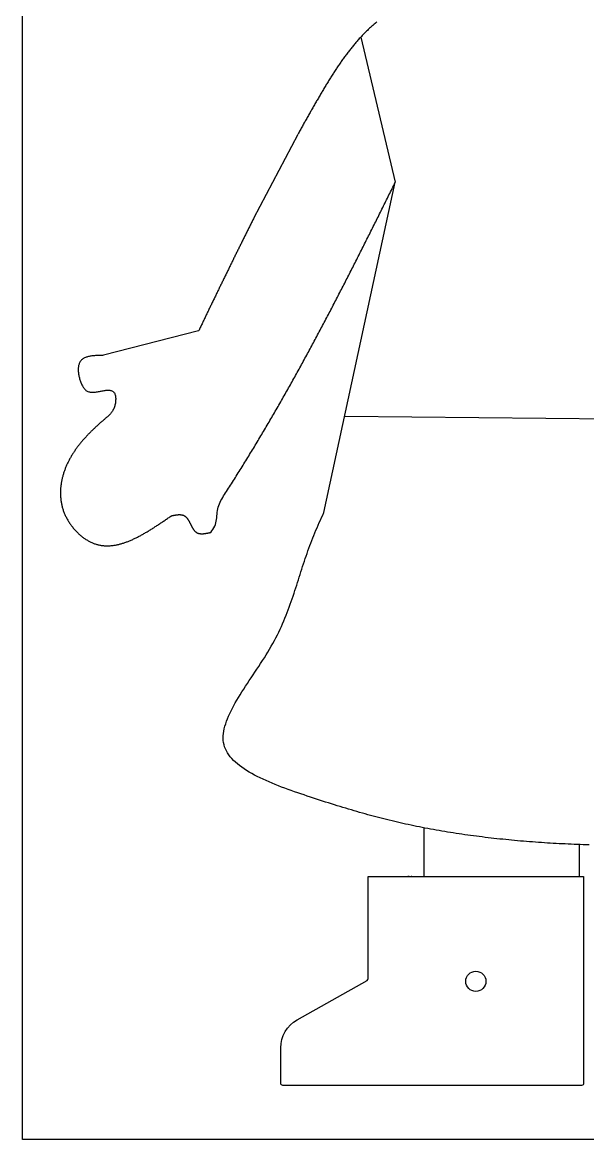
# Model space of a CAD drawing. Header units: millimetres. Extents: x 289 to 9778, y -894 to 6380.
# Drawn here: x 8711 to 8991, y 5480 to 6033 of the extents above; entities that cross this region are included whole.
import ezdxf

# ---------------------------------------------------------------- set-up
doc = ezdxf.new("R2010")
doc.units = ezdxf.units.MM
doc.layers.add('RANGO', color=6, linetype='Continuous')

msp = doc.modelspace()

# ---------------------------------------------------------------- linework, layer by layer
for p, q in [((8878.41, 6026.04), (8895.47, 5954.12)), ((8825.43, 5936.45), (8847.32, 5978.04)), ((8860.16, 5790.59), (8895.47, 5954.12)), ((8798.04, 5880.55), (8750.94, 5868.48)), ((8870.48, 5838.39), (9130.43, 5835.78)), ((8909.67, 5634.53), (8909.67, 5610.4)), ((8986.68, 5610.4), (8986.68, 5626.24)), ((8881.99, 5610.4), (8988.8, 5610.4))]:
    msp.add_line(p, q)
at = {"color": 0}
msp.add_lwpolyline([(8710.73, 6380.16), (9280.73, 6380.16), (9280.73, 5480.16), (8710.73, 5480.16)], close=True, dxfattribs=at)
msp.add_lwpolyline([(8988.8, 5610.4), (8988.8, 5508, -0.414214), (8987.8, 5507), (8839.76, 5507, -0.414214), (8838.76, 5508), (8838.76, 5525.56, -0.270499), (8846.89, 5539.49), (8881.48, 5559.03, 0.270499), (8881.99, 5559.9), (8881.99, 5610.4)], format="xyb")
for points in [[(8886.29, 6033.48, 0), (8885.89, 6033.15, 0), (8885.49, 6032.82, 0), (8885.1, 6032.48, 0), (8884.71, 6032.15, 0), (8884.32, 6031.8, 0), (8883.94, 6031.46, 0), (8883.55, 6031.11, 0), (8883.17, 6030.76, 0), (8882.79, 6030.41, 0), (8882.41, 6030.06, 0), (8882.03, 6029.7, 0), (8881.66, 6029.34, 0), (8881.29, 6028.98, 0), (8880.92, 6028.62, 0), (8880.55, 6028.25, 0), (8880.18, 6027.88, 0), (8879.82, 6027.51, 0), (8879.45, 6027.14, 0), (8879.09, 6026.76, 0), (8878.73, 6026.38, 0), (8878.38, 6026, 0), (8878.02, 6025.62, 0), (8877.67, 6025.24, 0), (8877.31, 6024.85, 0), (8876.96, 6024.46, 0), (8876.62, 6024.06, 0), (8876.27, 6023.67, 0), (8875.92, 6023.27, 0), (8875.58, 6022.87, 0), (8875.24, 6022.47, 0), (8874.9, 6022.07, 0), (8874.56, 6021.66, 0), (8874.23, 6021.25, 0), (8873.89, 6020.84, 0), (8873.56, 6020.43, 0), (8873.23, 6020.01, 0), (8872.9, 6019.6, 0), (8872.57, 6019.18, 0), (8872.24, 6018.75, 0), (8871.91, 6018.33, 0), (8871.59, 6017.9, 0), (8871.27, 6017.48, 0), (8870.95, 6017.05, 0), (8870.63, 6016.62, 0), (8870.31, 6016.18, 0), (8869.99, 6015.75, 0), (8869.68, 6015.31, 0), (8869.36, 6014.87, 0), (8869.05, 6014.43, 0), (8868.74, 6013.99, 0), (8868.43, 6013.54, 0), (8868.12, 6013.1, 0), (8867.81, 6012.65, 0), (8867.51, 6012.2, 0), (8867.2, 6011.75, 0), (8866.9, 6011.3, 0), (8866.59, 6010.85, 0), (8866.29, 6010.39, 0), (8865.99, 6009.94, 0), (8865.69, 6009.48, 0), (8865.39, 6009.02, 0), (8865.09, 6008.56, 0), (8864.8, 6008.1, 0), (8864.5, 6007.64, 0), (8864.21, 6007.17, 0), (8863.91, 6006.71, 0), (8863.62, 6006.24, 0), (8863.33, 6005.78, 0), (8863.04, 6005.31, 0), (8862.75, 6004.84, 0), (8862.46, 6004.37, 0), (8862.17, 6003.9, 0), (8861.88, 6003.43, 0), (8861.6, 6002.96, 0), (8861.31, 6002.49, 0), (8861.02, 6002.01, 0), (8860.74, 6001.54, 0), (8860.45, 6001.07, 0), (8860.17, 6000.59, 0), (8859.89, 6000.12, 0), (8859.61, 5999.64, 0), (8859.32, 5999.16, 0), (8859.04, 5998.69, 0), (8858.76, 5998.21, 0), (8858.48, 5997.73, 0), (8858.2, 5997.25, 0), (8857.92, 5996.78, 0), (8857.64, 5996.3, 0), (8857.37, 5995.82, 0), (8857.09, 5995.34, 0), (8856.81, 5994.86, 0), (8856.53, 5994.38, 0), (8856.26, 5993.9, 0), (8855.98, 5993.42, 0), (8855.7, 5992.94, 0), (8855.43, 5992.46, 0), (8855.15, 5991.98, 0), (8854.88, 5991.5, 0), (8854.6, 5991.02, 0), (8854.33, 5990.54, 0), (8854.06, 5990.06, 0), (8853.78, 5989.58, 0), (8853.51, 5989.1, 0), (8853.24, 5988.62, 0), (8852.96, 5988.14, 0), (8852.69, 5987.66, 0), (8852.42, 5987.18, 0), (8852.15, 5986.7, 0), (8851.88, 5986.22, 0), (8851.6, 5985.74, 0), (8851.33, 5985.26, 0), (8851.06, 5984.78, 0), (8850.79, 5984.3, 0), (8850.52, 5983.82, 0), (8850.25, 5983.34, 0), (8849.99, 5982.86, 0), (8849.72, 5982.38, 0), (8849.45, 5981.89, 0), (8849.18, 5981.41, 0), (8848.91, 5980.93, 0), (8848.64, 5980.45, 0), (8848.38, 5979.97, 0), (8848.11, 5979.49, 0), (8847.84, 5979.01, 0), (8847.58, 5978.52, 0), (8847.31, 5978.04, 0)], [(8804.17, 5780.81, 0), (8804.67, 5781.55, 0), (8805.16, 5782.3, 0), (8805.61, 5783.06, 0), (8806.01, 5783.83, 0), (8806.35, 5784.63, 0), (8806.61, 5785.46, 0), (8806.79, 5786.31, 0), (8806.93, 5787.18, 0), (8807.03, 5788.06, 0), (8807.11, 5788.94, 0), (8807.19, 5789.83, 0), (8807.28, 5790.72, 0), (8807.4, 5791.6, 0), (8807.56, 5792.46, 0), (8807.78, 5793.3, 0), (8808.05, 5794.13, 0), (8808.36, 5794.94, 0), (8808.72, 5795.74, 0), (8809.11, 5796.53, 0), (8809.54, 5797.31, 0), (8809.98, 5798.08, 0), (8810.45, 5798.85, 0), (8810.93, 5799.61, 0), (8811.41, 5800.37, 0), (8811.9, 5801.12, 0), (8812.39, 5801.88, 0), (8812.87, 5802.64, 0), (8813.36, 5803.4, 0), (8813.84, 5804.15, 0), (8814.33, 5804.91, 0), (8814.81, 5805.67, 0), (8815.29, 5806.43, 0), (8815.77, 5807.19, 0), (8816.25, 5807.95, 0), (8816.73, 5808.71, 0), (8817.21, 5809.47, 0), (8817.68, 5810.23, 0), (8818.16, 5810.99, 0), (8818.64, 5811.75, 0), (8819.11, 5812.51, 0), (8819.58, 5813.27, 0), (8820.06, 5814.03, 0), (8820.53, 5814.79, 0), (8821, 5815.55, 0), (8821.47, 5816.31, 0), (8821.94, 5817.08, 0), (8822.4, 5817.84, 0), (8822.87, 5818.6, 0), (8823.34, 5819.36, 0), (8823.8, 5820.12, 0), (8824.27, 5820.89, 0), (8824.73, 5821.65, 0), (8825.19, 5822.41, 0), (8825.66, 5823.18, 0), (8826.12, 5823.94, 0), (8826.58, 5824.7, 0), (8827.04, 5825.47, 0), (8827.49, 5826.23, 0), (8827.95, 5827, 0), (8828.41, 5827.76, 0), (8828.87, 5828.53, 0), (8829.32, 5829.29, 0), (8829.78, 5830.06, 0), (8830.23, 5830.82, 0), (8830.68, 5831.59, 0), (8831.14, 5832.35, 0), (8831.59, 5833.12, 0), (8832.04, 5833.88, 0), (8832.49, 5834.65, 0), (8832.94, 5835.42, 0), (8833.38, 5836.18, 0), (8833.83, 5836.95, 0), (8834.28, 5837.72, 0), (8834.73, 5838.48, 0), (8835.17, 5839.25, 0), (8835.62, 5840.02, 0), (8836.06, 5840.79, 0), (8836.5, 5841.55, 0), (8836.95, 5842.32, 0), (8837.39, 5843.09, 0), (8837.83, 5843.86, 0), (8838.27, 5844.63, 0), (8838.71, 5845.4, 0), (8839.15, 5846.16, 0), (8839.59, 5846.93, 0), (8840.02, 5847.7, 0), (8840.46, 5848.47, 0), (8840.9, 5849.24, 0), (8841.33, 5850.01, 0), (8841.77, 5850.78, 0), (8842.2, 5851.55, 0), (8842.63, 5852.32, 0), (8843.07, 5853.09, 0), (8843.5, 5853.86, 0), (8843.93, 5854.63, 0), (8844.36, 5855.4, 0), (8844.79, 5856.17, 0), (8845.22, 5856.94, 0), (8845.65, 5857.71, 0), (8846.08, 5858.48, 0), (8846.51, 5859.26, 0), (8846.93, 5860.03, 0), (8847.36, 5860.8, 0), (8847.79, 5861.57, 0), (8848.21, 5862.34, 0), (8848.64, 5863.12, 0), (8849.06, 5863.89, 0), (8849.48, 5864.66, 0), (8849.91, 5865.43, 0), (8850.33, 5866.2, 0), (8850.75, 5866.98, 0), (8851.17, 5867.75, 0), (8851.59, 5868.52, 0), (8852.01, 5869.3, 0), (8852.43, 5870.07, 0), (8852.85, 5870.84, 0), (8853.27, 5871.62, 0), (8853.69, 5872.39, 0), (8854.1, 5873.16, 0), (8854.52, 5873.94, 0), (8854.94, 5874.71, 0), (8855.35, 5875.49, 0), (8855.77, 5876.26, 0), (8856.18, 5877.04, 0), (8856.6, 5877.81, 0), (8857.01, 5878.58, 0), (8857.42, 5879.36, 0), (8857.84, 5880.13, 0), (8858.25, 5880.91, 0), (8858.66, 5881.68, 0), (8859.07, 5882.46, 0), (8859.48, 5883.23, 0), (8859.89, 5884.01, 0), (8860.3, 5884.79, 0), (8860.71, 5885.56, 0), (8861.12, 5886.34, 0), (8861.53, 5887.11, 0), (8861.94, 5887.89, 0), (8862.35, 5888.66, 0), (8862.75, 5889.44, 0), (8863.16, 5890.22, 0), (8863.57, 5890.99, 0), (8863.97, 5891.77, 0), (8864.38, 5892.55, 0), (8864.78, 5893.32, 0), (8865.19, 5894.1, 0), (8865.59, 5894.88, 0), (8865.99, 5895.65, 0), (8866.4, 5896.43, 0), (8866.8, 5897.21, 0), (8867.2, 5897.99, 0), (8867.6, 5898.76, 0), (8868.01, 5899.54, 0), (8868.41, 5900.32, 0), (8868.81, 5901.1, 0), (8869.21, 5901.87, 0), (8869.61, 5902.65, 0), (8870.01, 5903.43, 0), (8870.41, 5904.21, 0), (8870.81, 5904.98, 0), (8871.21, 5905.76, 0), (8871.61, 5906.54, 0), (8872, 5907.32, 0), (8872.4, 5908.1, 0), (8872.8, 5908.88, 0), (8873.2, 5909.65, 0), (8873.59, 5910.43, 0), (8873.99, 5911.21, 0), (8874.39, 5911.99, 0), (8874.78, 5912.77, 0), (8875.18, 5913.55, 0), (8875.57, 5914.33, 0), (8875.97, 5915.11, 0), (8876.36, 5915.88, 0), (8876.76, 5916.66, 0), (8877.15, 5917.44, 0), (8877.55, 5918.22, 0), (8877.94, 5919, 0), (8878.33, 5919.78, 0), (8878.73, 5920.56, 0), (8879.12, 5921.34, 0), (8879.51, 5922.12, 0), (8879.91, 5922.9, 0), (8880.3, 5923.68, 0), (8880.69, 5924.46, 0), (8881.08, 5925.24, 0), (8881.47, 5926.02, 0), (8881.87, 5926.8, 0), (8882.26, 5927.58, 0), (8882.65, 5928.36, 0), (8883.04, 5929.14, 0), (8883.43, 5929.92, 0), (8883.82, 5930.7, 0), (8884.21, 5931.48, 0), (8884.6, 5932.26, 0), (8884.99, 5933.04, 0), (8885.38, 5933.82, 0), (8885.77, 5934.6, 0), (8886.16, 5935.38, 0), (8886.55, 5936.16, 0), (8886.94, 5936.94, 0), (8887.32, 5937.72, 0), (8887.71, 5938.5, 0), (8888.1, 5939.28, 0), (8888.49, 5940.06, 0), (8888.88, 5940.84, 0), (8889.27, 5941.62, 0), (8889.65, 5942.4, 0), (8890.04, 5943.18, 0), (8890.43, 5943.96, 0), (8890.82, 5944.75, 0), (8891.21, 5945.53, 0), (8891.59, 5946.31, 0), (8891.98, 5947.09, 0), (8892.37, 5947.87, 0), (8892.75, 5948.65, 0), (8893.14, 5949.43, 0), (8893.53, 5950.21, 0), (8893.92, 5950.99, 0), (8894.3, 5951.77, 0), (8894.69, 5952.55, 0), (8895.08, 5953.34, 0), (8895.46, 5954.12, 0)], [(8825.43, 5936.45, 0), (8825.21, 5936.02, 0), (8824.99, 5935.58, 0), (8824.77, 5935.14, 0), (8824.55, 5934.7, 0), (8824.32, 5934.26, 0), (8824.1, 5933.82, 0), (8823.88, 5933.38, 0), (8823.66, 5932.94, 0), (8823.44, 5932.5, 0), (8823.22, 5932.06, 0), (8823, 5931.62, 0), (8822.78, 5931.19, 0), (8822.56, 5930.75, 0), (8822.34, 5930.31, 0), (8822.12, 5929.87, 0), (8821.9, 5929.43, 0), (8821.68, 5928.99, 0), (8821.46, 5928.55, 0), (8821.24, 5928.11, 0), (8821.02, 5927.67, 0), (8820.81, 5927.23, 0), (8820.59, 5926.79, 0), (8820.37, 5926.35, 0), (8820.15, 5925.91, 0), (8819.93, 5925.47, 0), (8819.71, 5925.03, 0), (8819.49, 5924.59, 0), (8819.28, 5924.16, 0), (8819.06, 5923.72, 0), (8818.84, 5923.28, 0), (8818.62, 5922.84, 0), (8818.4, 5922.4, 0), (8818.19, 5921.96, 0), (8817.97, 5921.52, 0), (8817.75, 5921.08, 0), (8817.53, 5920.64, 0), (8817.32, 5920.2, 0), (8817.1, 5919.76, 0), (8816.88, 5919.32, 0), (8816.67, 5918.88, 0), (8816.45, 5918.44, 0), (8816.23, 5918, 0), (8816.02, 5917.56, 0), (8815.8, 5917.12, 0), (8815.58, 5916.68, 0), (8815.37, 5916.24, 0), (8815.15, 5915.8, 0), (8814.93, 5915.36, 0), (8814.72, 5914.92, 0), (8814.5, 5914.48, 0), (8814.29, 5914.04, 0), (8814.07, 5913.6, 0), (8813.85, 5913.16, 0), (8813.64, 5912.72, 0), (8813.42, 5912.28, 0), (8813.21, 5911.84, 0), (8812.99, 5911.4, 0), (8812.78, 5910.96, 0), (8812.56, 5910.52, 0), (8812.35, 5910.08, 0), (8812.13, 5909.64, 0), (8811.92, 5909.2, 0), (8811.7, 5908.76, 0), (8811.49, 5908.31, 0), (8811.27, 5907.87, 0), (8811.06, 5907.43, 0), (8810.84, 5906.99, 0), (8810.63, 5906.55, 0), (8810.41, 5906.11, 0), (8810.2, 5905.67, 0), (8809.98, 5905.23, 0), (8809.77, 5904.79, 0), (8809.56, 5904.35, 0), (8809.34, 5903.91, 0), (8809.13, 5903.47, 0), (8808.91, 5903.03, 0), (8808.7, 5902.59, 0), (8808.48, 5902.15, 0), (8808.27, 5901.71, 0), (8808.06, 5901.27, 0), (8807.84, 5900.83, 0), (8807.63, 5900.39, 0), (8807.41, 5899.95, 0), (8807.2, 5899.51, 0), (8806.99, 5899.06, 0), (8806.77, 5898.62, 0), (8806.56, 5898.18, 0), (8806.35, 5897.74, 0), (8806.13, 5897.3, 0), (8805.92, 5896.86, 0), (8805.71, 5896.42, 0), (8805.49, 5895.98, 0), (8805.28, 5895.54, 0), (8805.07, 5895.1, 0), (8804.85, 5894.66, 0), (8804.64, 5894.22, 0), (8804.43, 5893.78, 0), (8804.21, 5893.34, 0), (8804, 5892.9, 0), (8803.79, 5892.45, 0), (8803.57, 5892.01, 0), (8803.36, 5891.57, 0), (8803.15, 5891.13, 0), (8802.93, 5890.69, 0), (8802.72, 5890.25, 0), (8802.51, 5889.81, 0), (8802.3, 5889.37, 0), (8802.08, 5888.93, 0), (8801.87, 5888.49, 0), (8801.66, 5888.05, 0), (8801.44, 5887.61, 0), (8801.23, 5887.17, 0), (8801.02, 5886.72, 0), (8800.81, 5886.28, 0), (8800.59, 5885.84, 0), (8800.38, 5885.4, 0), (8800.17, 5884.96, 0), (8799.95, 5884.52, 0), (8799.74, 5884.08, 0), (8799.53, 5883.64, 0), (8799.32, 5883.2, 0), (8799.1, 5882.76, 0), (8798.89, 5882.32, 0), (8798.68, 5881.88, 0), (8798.47, 5881.43, 0), (8798.25, 5880.99, 0), (8798.04, 5880.55, 0)], [(8750.93, 5868.48, 0), (8750.43, 5868.46, 0), (8749.94, 5868.45, 0), (8749.44, 5868.44, 0), (8748.95, 5868.42, 0), (8748.46, 5868.4, 0), (8747.97, 5868.38, 0), (8747.49, 5868.35, 0), (8747.01, 5868.32, 0), (8746.54, 5868.29, 0), (8746.08, 5868.24, 0), (8745.62, 5868.19, 0), (8745.17, 5868.14, 0), (8744.73, 5868.07, 0), (8744.3, 5868, 0), (8743.87, 5867.92, 0), (8743.46, 5867.83, 0), (8743.06, 5867.73, 0), (8742.68, 5867.61, 0), (8742.3, 5867.49, 0), (8741.94, 5867.35, 0), (8741.6, 5867.2, 0), (8741.27, 5867.03, 0), (8740.95, 5866.86, 0), (8740.65, 5866.66, 0), (8740.37, 5866.45, 0), (8740.11, 5866.22, 0), (8739.87, 5865.98, 0), (8739.64, 5865.72, 0), (8739.44, 5865.44, 0), (8739.25, 5865.14, 0), (8739.09, 5864.82, 0), (8738.94, 5864.49, 0), (8738.82, 5864.14, 0), (8738.71, 5863.78, 0), (8738.62, 5863.41, 0), (8738.55, 5863.02, 0), (8738.5, 5862.62, 0), (8738.46, 5862.21, 0), (8738.44, 5861.79, 0), (8738.43, 5861.36, 0), (8738.44, 5860.92, 0), (8738.47, 5860.48, 0), (8738.5, 5860.04, 0), (8738.56, 5859.58, 0), (8738.62, 5859.13, 0), (8738.7, 5858.67, 0), (8738.79, 5858.21, 0), (8738.89, 5857.76, 0), (8739, 5857.3, 0), (8739.12, 5856.84, 0), (8739.26, 5856.39, 0), (8739.4, 5855.94, 0), (8739.55, 5855.49, 0), (8739.71, 5855.05, 0), (8739.88, 5854.62, 0), (8740.06, 5854.2, 0), (8740.26, 5853.79, 0), (8740.46, 5853.39, 0), (8740.67, 5853.01, 0), (8740.9, 5852.64, 0), (8741.14, 5852.3, 0), (8741.4, 5851.97, 0), (8741.67, 5851.67, 0), (8741.95, 5851.39, 0), (8742.25, 5851.13, 0), (8742.57, 5850.91, 0), (8742.9, 5850.71, 0), (8743.25, 5850.54, 0), (8743.62, 5850.41, 0), (8744, 5850.31, 0), (8744.4, 5850.24, 0), (8744.81, 5850.19, 0), (8745.24, 5850.17, 0), (8745.68, 5850.17, 0), (8746.12, 5850.18, 0), (8746.58, 5850.22, 0), (8747.04, 5850.27, 0), (8747.5, 5850.34, 0), (8747.97, 5850.41, 0), (8748.45, 5850.49, 0), (8748.92, 5850.58, 0), (8749.39, 5850.67, 0), (8749.86, 5850.76, 0), (8750.33, 5850.85, 0), (8750.79, 5850.93, 0), (8751.24, 5851.01, 0), (8751.69, 5851.08, 0), (8752.13, 5851.14, 0), (8752.55, 5851.18, 0), (8752.97, 5851.21, 0), (8753.37, 5851.23, 0), (8753.76, 5851.22, 0), (8754.12, 5851.19, 0), (8754.47, 5851.13, 0), (8754.81, 5851.05, 0), (8755.12, 5850.93, 0), (8755.4, 5850.79, 0), (8755.67, 5850.61, 0), (8755.91, 5850.39, 0), (8756.12, 5850.14, 0), (8756.31, 5849.86, 0), (8756.47, 5849.54, 0), (8756.61, 5849.2, 0), (8756.73, 5848.83, 0), (8756.82, 5848.43, 0), (8756.89, 5848.02, 0), (8756.94, 5847.59, 0), (8756.97, 5847.15, 0), (8756.97, 5846.69, 0), (8756.96, 5846.22, 0), (8756.92, 5845.75, 0), (8756.87, 5845.27, 0), (8756.8, 5844.79, 0), (8756.7, 5844.32, 0), (8756.59, 5843.84, 0), (8756.47, 5843.38, 0), (8756.32, 5842.92, 0), (8756.16, 5842.47, 0), (8755.99, 5842.04, 0), (8755.79, 5841.62, 0), (8755.59, 5841.23, 0), (8755.37, 5840.85, 0), (8755.13, 5840.49, 0), (8754.89, 5840.15, 0), (8754.63, 5839.82, 0), (8754.36, 5839.5, 0), (8754.09, 5839.2, 0), (8753.8, 5838.91, 0), (8753.51, 5838.62, 0), (8753.21, 5838.34, 0), (8752.91, 5838.07, 0), (8752.6, 5837.81, 0), (8752.29, 5837.54, 0), (8751.98, 5837.28, 0), (8751.67, 5837.01, 0), (8751.36, 5836.75, 0), (8751.05, 5836.49, 0), (8750.73, 5836.22, 0), (8750.42, 5835.95, 0), (8750.11, 5835.68, 0), (8749.8, 5835.41, 0), (8749.49, 5835.14, 0), (8749.18, 5834.86, 0), (8748.87, 5834.59, 0), (8748.56, 5834.31, 0), (8748.25, 5834.03, 0), (8747.94, 5833.75, 0), (8747.63, 5833.47, 0), (8747.32, 5833.18, 0), (8747.02, 5832.9, 0), (8746.71, 5832.61, 0), (8746.41, 5832.32, 0), (8746.1, 5832.03, 0), (8745.8, 5831.74, 0), (8745.5, 5831.45, 0), (8745.2, 5831.16, 0), (8744.9, 5830.86, 0), (8744.6, 5830.56, 0), (8744.31, 5830.27, 0), (8744.01, 5829.96, 0), (8743.72, 5829.66, 0), (8743.42, 5829.36, 0), (8743.13, 5829.05, 0), (8742.84, 5828.75, 0), (8742.56, 5828.44, 0), (8742.27, 5828.13, 0), (8741.99, 5827.82, 0), (8741.7, 5827.51, 0), (8741.42, 5827.19, 0), (8741.14, 5826.88, 0), (8740.87, 5826.56, 0), (8740.59, 5826.24, 0), (8740.32, 5825.92, 0), (8740.05, 5825.6, 0), (8739.78, 5825.27, 0), (8739.51, 5824.95, 0), (8739.25, 5824.62, 0), (8738.99, 5824.29, 0), (8738.73, 5823.96, 0), (8738.47, 5823.63, 0), (8738.22, 5823.29, 0), (8737.97, 5822.96, 0), (8737.72, 5822.62, 0), (8737.47, 5822.28, 0), (8737.23, 5821.94, 0), (8736.98, 5821.6, 0), (8736.75, 5821.25, 0), (8736.51, 5820.91, 0), (8736.28, 5820.56, 0), (8736.05, 5820.21, 0), (8735.82, 5819.86, 0), (8735.6, 5819.51, 0), (8735.38, 5819.16, 0), (8735.16, 5818.8, 0), (8734.95, 5818.44, 0), (8734.74, 5818.08, 0), (8734.53, 5817.72, 0), (8734.33, 5817.36, 0), (8734.13, 5817, 0), (8733.93, 5816.63, 0), (8733.74, 5816.26, 0), (8733.55, 5815.89, 0), (8733.36, 5815.52, 0), (8733.18, 5815.15, 0), (8733, 5814.78, 0), (8732.83, 5814.4, 0), (8732.66, 5814.02, 0), (8732.49, 5813.64, 0), (8732.33, 5813.26, 0), (8732.17, 5812.88, 0), (8732.02, 5812.49, 0), (8731.87, 5812.11, 0), (8731.72, 5811.72, 0), (8731.58, 5811.33, 0), (8731.45, 5810.93, 0), (8731.31, 5810.54, 0), (8731.19, 5810.14, 0), (8731.06, 5809.75, 0), (8730.94, 5809.35, 0), (8730.83, 5808.95, 0), (8730.72, 5808.54, 0), (8730.61, 5808.14, 0), (8730.51, 5807.74, 0), (8730.42, 5807.33, 0), (8730.33, 5806.92, 0), (8730.24, 5806.51, 0), (8730.16, 5806.1, 0), (8730.09, 5805.69, 0), (8730.02, 5805.28, 0), (8729.96, 5804.86, 0), (8729.9, 5804.45, 0), (8729.84, 5804.04, 0), (8729.79, 5803.62, 0), (8729.75, 5803.2, 0), (8729.71, 5802.79, 0), (8729.68, 5802.37, 0), (8729.66, 5801.95, 0), (8729.64, 5801.53, 0), (8729.62, 5801.12, 0), (8729.61, 5800.7, 0), (8729.61, 5800.28, 0), (8729.61, 5799.86, 0), (8729.62, 5799.44, 0), (8729.64, 5799.02, 0), (8729.66, 5798.6, 0), (8729.69, 5798.19, 0), (8729.72, 5797.77, 0), (8729.76, 5797.35, 0), (8729.81, 5796.94, 0), (8729.86, 5796.52, 0), (8729.92, 5796.1, 0), (8729.99, 5795.69, 0), (8730.06, 5795.27, 0), (8730.14, 5794.86, 0), (8730.23, 5794.45, 0), (8730.32, 5794.04, 0), (8730.42, 5793.63, 0), (8730.53, 5793.22, 0), (8730.64, 5792.81, 0), (8730.77, 5792.4, 0), (8730.89, 5792, 0), (8731.03, 5791.6, 0), (8731.17, 5791.19, 0), (8731.32, 5790.79, 0), (8731.48, 5790.39, 0), (8731.64, 5790, 0), (8731.82, 5789.6, 0), (8731.99, 5789.21, 0), (8732.18, 5788.82, 0), (8732.37, 5788.43, 0), (8732.57, 5788.04, 0), (8732.77, 5787.66, 0), (8732.98, 5787.28, 0), (8733.2, 5786.9, 0), (8733.42, 5786.53, 0), (8733.65, 5786.16, 0), (8733.88, 5785.79, 0), (8734.12, 5785.42, 0), (8734.37, 5785.06, 0), (8734.62, 5784.7, 0), (8734.88, 5784.35, 0), (8735.14, 5784, 0), (8735.4, 5783.65, 0), (8735.67, 5783.31, 0), (8735.95, 5782.97, 0), (8736.23, 5782.64, 0), (8736.51, 5782.31, 0), (8736.8, 5781.99, 0), (8737.09, 5781.67, 0), (8737.39, 5781.36, 0), (8737.69, 5781.05, 0), (8738, 5780.74, 0), (8738.31, 5780.44, 0), (8738.62, 5780.15, 0), (8738.93, 5779.86, 0), (8739.25, 5779.58, 0), (8739.58, 5779.31, 0), (8739.9, 5779.04, 0), (8740.23, 5778.77, 0), (8740.56, 5778.51, 0), (8740.9, 5778.26, 0), (8741.23, 5778.02, 0), (8741.57, 5777.78, 0), (8741.91, 5777.55, 0), (8742.26, 5777.32, 0), (8742.6, 5777.11, 0), (8742.95, 5776.9, 0), (8743.3, 5776.69, 0), (8743.65, 5776.5, 0), (8744.01, 5776.31, 0), (8744.36, 5776.13, 0), (8744.72, 5775.95, 0), (8745.08, 5775.79, 0), (8745.43, 5775.63, 0), (8745.79, 5775.48, 0), (8746.15, 5775.34, 0), (8746.52, 5775.21, 0), (8746.88, 5775.09, 0), (8747.24, 5774.97, 0), (8747.61, 5774.86, 0), (8747.97, 5774.76, 0), (8748.34, 5774.67, 0), (8748.7, 5774.59, 0), (8749.07, 5774.51, 0), (8749.44, 5774.44, 0), (8749.81, 5774.38, 0), (8750.18, 5774.33, 0), (8750.55, 5774.28, 0), (8750.92, 5774.24, 0), (8751.29, 5774.21, 0), (8751.66, 5774.19, 0), (8752.03, 5774.17, 0), (8752.41, 5774.16, 0), (8752.78, 5774.16, 0), (8753.16, 5774.16, 0), (8753.53, 5774.17, 0), (8753.91, 5774.19, 0), (8754.29, 5774.21, 0), (8754.66, 5774.24, 0), (8755.04, 5774.28, 0), (8755.42, 5774.32, 0), (8755.8, 5774.37, 0), (8756.18, 5774.42, 0), (8756.56, 5774.48, 0), (8756.94, 5774.55, 0), (8757.33, 5774.62, 0), (8757.71, 5774.7, 0), (8758.09, 5774.78, 0), (8758.48, 5774.87, 0), (8758.86, 5774.97, 0), (8759.24, 5775.07, 0), (8759.63, 5775.18, 0), (8760.02, 5775.29, 0), (8760.4, 5775.41, 0), (8760.79, 5775.53, 0), (8761.18, 5775.65, 0), (8761.57, 5775.79, 0), (8761.95, 5775.92, 0), (8762.34, 5776.06, 0), (8762.73, 5776.21, 0), (8763.12, 5776.36, 0), (8763.51, 5776.52, 0), (8763.9, 5776.68, 0), (8764.29, 5776.84, 0), (8764.69, 5777.01, 0), (8765.08, 5777.18, 0), (8765.47, 5777.36, 0), (8765.86, 5777.54, 0), (8766.26, 5777.73, 0), (8766.65, 5777.91, 0), (8767.04, 5778.11, 0), (8767.44, 5778.3, 0), (8767.83, 5778.5, 0), (8768.23, 5778.71, 0), (8768.62, 5778.91, 0), (8769.02, 5779.12, 0), (8769.42, 5779.34, 0), (8769.81, 5779.55, 0), (8770.21, 5779.77, 0), (8770.61, 5780, 0), (8771, 5780.22, 0), (8771.4, 5780.45, 0), (8771.8, 5780.68, 0), (8772.2, 5780.92, 0), (8772.6, 5781.15, 0), (8772.99, 5781.39, 0), (8773.39, 5781.63, 0), (8773.79, 5781.88, 0), (8774.19, 5782.12, 0), (8774.59, 5782.37, 0), (8774.99, 5782.62, 0), (8775.39, 5782.88, 0), (8775.79, 5783.13, 0), (8776.19, 5783.39, 0), (8776.59, 5783.64, 0), (8776.99, 5783.9, 0), (8777.39, 5784.17, 0), (8777.8, 5784.43, 0), (8778.2, 5784.69, 0), (8778.6, 5784.96, 0), (8779, 5785.23, 0), (8779.4, 5785.49, 0), (8779.8, 5785.76, 0), (8780.2, 5786.03, 0), (8780.61, 5786.3, 0), (8781.01, 5786.58, 0), (8781.41, 5786.85, 0), (8781.81, 5787.12, 0), (8782.21, 5787.4, 0), (8782.62, 5787.67, 0), (8783.02, 5787.95, 0), (8783.42, 5788.22, 0), (8783.82, 5788.5, 0), (8784.23, 5788.77, 0), (8784.63, 5789.05, 0)], [(8784.63, 5789.05, 0), (8784.77, 5789.08, 0), (8784.91, 5789.1, 0), (8785.04, 5789.13, 0), (8785.18, 5789.16, 0), (8785.32, 5789.18, 0), (8785.46, 5789.21, 0), (8785.6, 5789.24, 0), (8785.73, 5789.26, 0), (8785.87, 5789.29, 0), (8786.01, 5789.31, 0), (8786.14, 5789.34, 0), (8786.28, 5789.36, 0), (8786.42, 5789.38, 0), (8786.55, 5789.4, 0), (8786.69, 5789.43, 0), (8786.82, 5789.45, 0), (8786.95, 5789.46, 0), (8787.09, 5789.48, 0), (8787.22, 5789.5, 0), (8787.35, 5789.51, 0), (8787.48, 5789.53, 0), (8787.62, 5789.54, 0), (8787.75, 5789.55, 0), (8787.88, 5789.56, 0), (8788, 5789.57, 0), (8788.13, 5789.58, 0), (8788.26, 5789.58, 0), (8788.39, 5789.59, 0), (8788.51, 5789.59, 0), (8788.63, 5789.59, 0), (8788.76, 5789.59, 0), (8788.88, 5789.58, 0), (8789, 5789.58, 0), (8789.12, 5789.57, 0), (8789.24, 5789.56, 0), (8789.36, 5789.55, 0), (8789.48, 5789.53, 0), (8789.59, 5789.52, 0), (8789.71, 5789.5, 0), (8789.82, 5789.48, 0), (8789.93, 5789.45, 0), (8790.04, 5789.42, 0), (8790.15, 5789.4, 0), (8790.26, 5789.36, 0), (8790.37, 5789.33, 0), (8790.47, 5789.29, 0), (8790.57, 5789.25, 0), (8790.68, 5789.21, 0), (8790.78, 5789.16, 0), (8790.88, 5789.11, 0), (8790.97, 5789.06, 0), (8791.07, 5789, 0), (8791.16, 5788.94, 0), (8791.26, 5788.88, 0), (8791.35, 5788.81, 0), (8791.44, 5788.74, 0), (8791.52, 5788.67, 0), (8791.61, 5788.6, 0), (8791.7, 5788.52, 0), (8791.78, 5788.44, 0), (8791.86, 5788.36, 0), (8791.94, 5788.28, 0), (8792.02, 5788.19, 0), (8792.1, 5788.1, 0), (8792.18, 5788.01, 0), (8792.26, 5787.92, 0), (8792.33, 5787.82, 0), (8792.41, 5787.72, 0), (8792.48, 5787.62, 0), (8792.55, 5787.52, 0), (8792.62, 5787.42, 0), (8792.7, 5787.32, 0), (8792.77, 5787.21, 0), (8792.84, 5787.1, 0), (8792.9, 5786.99, 0), (8792.97, 5786.88, 0), (8793.04, 5786.77, 0), (8793.11, 5786.66, 0), (8793.17, 5786.54, 0), (8793.24, 5786.43, 0), (8793.3, 5786.31, 0), (8793.37, 5786.19, 0), (8793.43, 5786.07, 0), (8793.49, 5785.96, 0), (8793.56, 5785.84, 0), (8793.62, 5785.72, 0), (8793.68, 5785.6, 0), (8793.74, 5785.47, 0), (8793.81, 5785.35, 0), (8793.87, 5785.23, 0), (8793.93, 5785.11, 0), (8793.99, 5784.99, 0), (8794.05, 5784.86, 0), (8794.12, 5784.74, 0), (8794.18, 5784.62, 0), (8794.24, 5784.5, 0), (8794.3, 5784.38, 0), (8794.37, 5784.25, 0), (8794.43, 5784.13, 0), (8794.49, 5784.01, 0), (8794.55, 5783.89, 0), (8794.62, 5783.77, 0), (8794.68, 5783.65, 0), (8794.74, 5783.54, 0), (8794.81, 5783.42, 0), (8794.87, 5783.3, 0), (8794.94, 5783.19, 0), (8795.01, 5783.07, 0), (8795.07, 5782.96, 0), (8795.14, 5782.85, 0), (8795.21, 5782.74, 0), (8795.28, 5782.63, 0), (8795.35, 5782.52, 0), (8795.42, 5782.42, 0), (8795.49, 5782.31, 0), (8795.56, 5782.21, 0), (8795.63, 5782.11, 0), (8795.71, 5782.01, 0), (8795.78, 5781.91, 0), (8795.86, 5781.82, 0), (8795.93, 5781.73, 0), (8796.01, 5781.64, 0), (8796.09, 5781.55, 0), (8796.17, 5781.46, 0), (8796.25, 5781.38, 0), (8796.34, 5781.3, 0), (8796.42, 5781.22, 0), (8796.51, 5781.14, 0), (8796.59, 5781.07, 0), (8796.68, 5781, 0), (8796.77, 5780.93, 0), (8796.86, 5780.87, 0), (8796.96, 5780.81, 0), (8797.05, 5780.75, 0), (8797.15, 5780.69, 0), (8797.25, 5780.64, 0), (8797.34, 5780.59, 0), (8797.44, 5780.55, 0), (8797.55, 5780.5, 0), (8797.65, 5780.46, 0), (8797.76, 5780.42, 0), (8797.86, 5780.39, 0), (8797.97, 5780.35, 0), (8798.08, 5780.32, 0), (8798.19, 5780.3, 0), (8798.3, 5780.27, 0), (8798.41, 5780.25, 0), (8798.53, 5780.23, 0), (8798.64, 5780.21, 0), (8798.76, 5780.19, 0), (8798.87, 5780.18, 0), (8798.99, 5780.17, 0), (8799.11, 5780.16, 0), (8799.23, 5780.15, 0), (8799.35, 5780.14, 0), (8799.48, 5780.14, 0), (8799.6, 5780.14, 0), (8799.72, 5780.14, 0), (8799.85, 5780.14, 0), (8799.98, 5780.14, 0), (8800.1, 5780.15, 0), (8800.23, 5780.16, 0), (8800.36, 5780.17, 0), (8800.49, 5780.17, 0), (8800.62, 5780.19, 0), (8800.75, 5780.2, 0), (8800.88, 5780.21, 0), (8801.01, 5780.23, 0), (8801.15, 5780.24, 0), (8801.28, 5780.26, 0), (8801.41, 5780.28, 0), (8801.55, 5780.3, 0), (8801.68, 5780.32, 0), (8801.82, 5780.34, 0), (8801.95, 5780.37, 0), (8802.09, 5780.39, 0), (8802.23, 5780.41, 0), (8802.36, 5780.44, 0), (8802.5, 5780.47, 0), (8802.64, 5780.49, 0), (8802.78, 5780.52, 0), (8802.92, 5780.55, 0), (8803.06, 5780.57, 0), (8803.19, 5780.6, 0), (8803.33, 5780.63, 0), (8803.47, 5780.66, 0), (8803.61, 5780.69, 0), (8803.75, 5780.72, 0), (8803.89, 5780.75, 0), (8804.03, 5780.78, 0), (8804.17, 5780.81, 0)], [(8991.51, 5626.1, 0), (8990.04, 5626.14, 0), (8988.56, 5626.18, 0), (8987.08, 5626.23, 0), (8985.6, 5626.28, 0), (8984.12, 5626.34, 0), (8982.64, 5626.4, 0), (8981.16, 5626.47, 0), (8979.69, 5626.53, 0), (8978.21, 5626.61, 0), (8976.73, 5626.68, 0), (8975.25, 5626.76, 0), (8973.77, 5626.84, 0), (8972.29, 5626.93, 0), (8970.82, 5627.02, 0), (8969.34, 5627.12, 0), (8967.86, 5627.21, 0), (8966.39, 5627.32, 0), (8964.91, 5627.42, 0), (8963.44, 5627.53, 0), (8961.96, 5627.64, 0), (8960.49, 5627.76, 0), (8959.02, 5627.88, 0), (8957.55, 5628.01, 0), (8956.08, 5628.14, 0), (8954.61, 5628.27, 0), (8953.14, 5628.41, 0), (8951.67, 5628.55, 0), (8950.21, 5628.69, 0), (8948.75, 5628.84, 0), (8947.29, 5629, 0), (8945.83, 5629.15, 0), (8944.37, 5629.31, 0), (8942.92, 5629.48, 0), (8941.46, 5629.65, 0), (8940.01, 5629.82, 0), (8938.56, 5630, 0), (8937.12, 5630.18, 0), (8935.67, 5630.37, 0), (8934.23, 5630.56, 0), (8932.79, 5630.75, 0), (8931.35, 5630.95, 0), (8929.92, 5631.15, 0), (8928.49, 5631.36, 0), (8927.06, 5631.57, 0), (8925.63, 5631.78, 0), (8924.21, 5632, 0), (8922.79, 5632.23, 0), (8921.38, 5632.46, 0), (8919.96, 5632.69, 0), (8918.55, 5632.92, 0), (8917.15, 5633.17, 0), (8915.75, 5633.41, 0), (8914.35, 5633.66, 0), (8912.95, 5633.92, 0), (8911.56, 5634.17, 0), (8910.17, 5634.44, 0), (8908.79, 5634.7, 0), (8907.41, 5634.98, 0), (8906.04, 5635.25, 0), (8904.67, 5635.53, 0), (8903.3, 5635.82, 0), (8901.94, 5636.11, 0), (8900.58, 5636.41, 0), (8899.23, 5636.7, 0), (8897.88, 5637.01, 0), (8896.53, 5637.32, 0), (8895.19, 5637.63, 0), (8893.86, 5637.95, 0), (8892.52, 5638.27, 0), (8891.19, 5638.6, 0), (8889.86, 5638.93, 0), (8888.53, 5639.27, 0), (8887.2, 5639.61, 0), (8885.87, 5639.96, 0), (8884.53, 5640.32, 0), (8883.2, 5640.68, 0), (8881.86, 5641.05, 0), (8880.52, 5641.42, 0), (8879.17, 5641.8, 0), (8877.82, 5642.18, 0), (8876.47, 5642.57, 0), (8875.11, 5642.97, 0), (8873.74, 5643.37, 0), (8872.36, 5643.79, 0), (8870.97, 5644.2, 0), (8869.58, 5644.63, 0), (8868.18, 5645.06, 0), (8866.76, 5645.5, 0), (8865.34, 5645.94, 0), (8863.9, 5646.39, 0), (8862.45, 5646.85, 0), (8860.99, 5647.32, 0), (8859.51, 5647.79, 0), (8858.02, 5648.28, 0), (8856.52, 5648.77, 0), (8855, 5649.26, 0), (8853.46, 5649.77, 0), (8851.91, 5650.28, 0), (8850.34, 5650.81, 0), (8848.76, 5651.34, 0), (8847.17, 5651.88, 0), (8845.57, 5652.43, 0), (8843.97, 5652.99, 0), (8842.37, 5653.56, 0), (8840.77, 5654.15, 0), (8839.18, 5654.74, 0), (8837.6, 5655.35, 0), (8836.04, 5655.96, 0), (8834.49, 5656.6, 0), (8832.96, 5657.24, 0), (8831.45, 5657.9, 0), (8829.97, 5658.57, 0), (8828.51, 5659.26, 0), (8827.09, 5659.96, 0), (8825.71, 5660.68, 0), (8824.36, 5661.41, 0), (8823.05, 5662.16, 0), (8821.79, 5662.93, 0), (8820.58, 5663.71, 0), (8819.42, 5664.52, 0), (8818.31, 5665.34, 0), (8817.26, 5666.18, 0), (8816.28, 5667.03, 0), (8815.35, 5667.91, 0), (8814.49, 5668.81, 0), (8813.71, 5669.73, 0), (8812.99, 5670.67, 0), (8812.35, 5671.63, 0), (8811.8, 5672.61, 0), (8811.32, 5673.61, 0), (8810.93, 5674.64, 0), (8810.64, 5675.69, 0), (8810.42, 5676.76, 0), (8810.29, 5677.85, 0), (8810.24, 5678.97, 0), (8810.27, 5680.1, 0), (8810.37, 5681.26, 0), (8810.55, 5682.43, 0), (8810.79, 5683.62, 0), (8811.09, 5684.83, 0), (8811.46, 5686.06, 0), (8811.88, 5687.3, 0), (8812.36, 5688.56, 0), (8812.9, 5689.83, 0), (8813.48, 5691.12, 0), (8814.11, 5692.42, 0), (8814.78, 5693.73, 0), (8815.49, 5695.06, 0), (8816.24, 5696.39, 0), (8817.02, 5697.74, 0), (8817.83, 5699.1, 0), (8818.67, 5700.46, 0), (8819.53, 5701.84, 0), (8820.41, 5703.22, 0), (8821.31, 5704.61, 0), (8822.23, 5706, 0), (8823.16, 5707.4, 0), (8824.09, 5708.81, 0), (8825.03, 5710.22, 0), (8825.98, 5711.64, 0), (8826.92, 5713.05, 0), (8827.86, 5714.47, 0), (8828.79, 5715.89, 0), (8829.71, 5717.31, 0), (8830.62, 5718.74, 0), (8831.51, 5720.16, 0), (8832.39, 5721.58, 0), (8833.24, 5723, 0), (8834.06, 5724.41, 0), (8834.86, 5725.82, 0), (8835.62, 5727.23, 0), (8836.36, 5728.64, 0), (8837.07, 5730.04, 0), (8837.76, 5731.44, 0), (8838.42, 5732.83, 0), (8839.06, 5734.22, 0), (8839.68, 5735.61, 0), (8840.28, 5737, 0), (8840.85, 5738.38, 0), (8841.41, 5739.75, 0), (8841.95, 5741.13, 0), (8842.48, 5742.5, 0), (8842.99, 5743.86, 0), (8843.48, 5745.22, 0), (8843.96, 5746.58, 0), (8844.43, 5747.94, 0), (8844.9, 5749.29, 0), (8845.35, 5750.64, 0), (8845.79, 5751.98, 0), (8846.22, 5753.32, 0), (8846.65, 5754.66, 0), (8847.08, 5755.99, 0), (8847.5, 5757.32, 0), (8847.92, 5758.64, 0), (8848.33, 5759.97, 0), (8848.75, 5761.28, 0), (8849.17, 5762.6, 0), (8849.59, 5763.91, 0), (8850.01, 5765.21, 0), (8850.44, 5766.52, 0), (8850.87, 5767.82, 0), (8851.31, 5769.11, 0), (8851.76, 5770.4, 0), (8852.21, 5771.69, 0), (8852.68, 5772.97, 0), (8853.15, 5774.25, 0), (8853.64, 5775.53, 0), (8854.13, 5776.8, 0), (8854.63, 5778.07, 0), (8855.15, 5779.34, 0), (8855.67, 5780.6, 0), (8856.2, 5781.86, 0), (8856.74, 5783.11, 0), (8857.29, 5784.37, 0), (8857.84, 5785.62, 0), (8858.41, 5786.86, 0), (8858.98, 5788.11, 0), (8859.56, 5789.35, 0), (8860.15, 5790.59, 0)], [(8903.75, 5610.41, 0), (8903.73, 5610.4, 0), (8903.72, 5610.4, 0), (8903.71, 5610.4, 0), (8903.69, 5610.4, 0), (8903.68, 5610.39, 0), (8903.67, 5610.39, 0), (8903.65, 5610.39, 0), (8903.64, 5610.39, 0), (8903.63, 5610.39, 0), (8903.61, 5610.38, 0), (8903.6, 5610.38, 0), (8903.59, 5610.38, 0), (8903.57, 5610.38, 0), (8903.56, 5610.38, 0), (8903.54, 5610.38, 0), (8903.53, 5610.37, 0), (8903.52, 5610.37, 0), (8903.5, 5610.37, 0), (8903.49, 5610.37, 0), (8903.47, 5610.37, 0), (8903.46, 5610.37, 0), (8903.45, 5610.37, 0), (8903.43, 5610.36, 0), (8903.42, 5610.36, 0), (8903.4, 5610.36, 0), (8903.39, 5610.36, 0), (8903.38, 5610.36, 0), (8903.36, 5610.36, 0), (8903.35, 5610.36, 0), (8903.33, 5610.36, 0), (8903.32, 5610.35, 0), (8903.3, 5610.35, 0), (8903.29, 5610.35, 0), (8903.28, 5610.35, 0), (8903.26, 5610.35, 0), (8903.25, 5610.35, 0), (8903.23, 5610.35, 0), (8903.22, 5610.35, 0), (8903.2, 5610.35, 0), (8903.19, 5610.35, 0), (8903.17, 5610.35, 0), (8903.16, 5610.35, 0), (8903.14, 5610.35, 0), (8903.13, 5610.34, 0), (8903.11, 5610.34, 0), (8903.1, 5610.34, 0), (8903.08, 5610.34, 0), (8903.07, 5610.34, 0), (8903.05, 5610.34, 0), (8903.04, 5610.34, 0), (8903.02, 5610.34, 0), (8903.01, 5610.34, 0), (8902.99, 5610.34, 0), (8902.98, 5610.34, 0), (8902.96, 5610.34, 0), (8902.95, 5610.34, 0), (8902.93, 5610.34, 0), (8902.92, 5610.34, 0), (8902.9, 5610.34, 0), (8902.88, 5610.34, 0), (8902.87, 5610.34, 0), (8902.85, 5610.34, 0), (8902.84, 5610.34, 0), (8902.82, 5610.34, 0), (8902.81, 5610.34, 0), (8902.79, 5610.34, 0), (8902.78, 5610.34, 0), (8902.76, 5610.34, 0), (8902.74, 5610.34, 0), (8902.73, 5610.34, 0), (8902.71, 5610.34, 0), (8902.7, 5610.34, 0), (8902.68, 5610.34, 0), (8902.66, 5610.34, 0), (8902.65, 5610.34, 0), (8902.63, 5610.34, 0), (8902.62, 5610.34, 0), (8902.6, 5610.34, 0), (8902.58, 5610.35, 0), (8902.57, 5610.35, 0), (8902.55, 5610.35, 0), (8902.54, 5610.35, 0), (8902.52, 5610.35, 0), (8902.5, 5610.35, 0), (8902.49, 5610.35, 0), (8902.47, 5610.35, 0), (8902.45, 5610.35, 0), (8902.44, 5610.35, 0), (8902.42, 5610.35, 0), (8902.41, 5610.35, 0), (8902.39, 5610.35, 0), (8902.37, 5610.36, 0), (8902.36, 5610.36, 0), (8902.34, 5610.36, 0), (8902.32, 5610.36, 0), (8902.31, 5610.36, 0), (8902.29, 5610.36, 0), (8902.27, 5610.36, 0), (8902.26, 5610.36, 0), (8902.24, 5610.36, 0), (8902.22, 5610.37, 0), (8902.21, 5610.37, 0), (8902.19, 5610.37, 0), (8902.17, 5610.37, 0), (8902.15, 5610.37, 0), (8902.14, 5610.37, 0), (8902.12, 5610.37, 0), (8902.1, 5610.37, 0), (8902.09, 5610.38, 0), (8902.07, 5610.38, 0), (8902.05, 5610.38, 0), (8902.04, 5610.38, 0), (8902.02, 5610.38, 0), (8902, 5610.38, 0), (8901.98, 5610.38, 0), (8901.97, 5610.39, 0), (8901.95, 5610.39, 0), (8901.93, 5610.39, 0), (8901.92, 5610.39, 0), (8901.9, 5610.39, 0), (8901.88, 5610.39, 0), (8901.86, 5610.4, 0), (8901.85, 5610.4, 0), (8901.83, 5610.4, 0), (8901.81, 5610.4, 0), (8901.79, 5610.4, 0), (8901.78, 5610.41, 0)]]:
    msp.add_polyline3d(points)
at = {"layer": 'RANGO', "color": 0}
msp.add_circle((8935.4, 5558.55), 5, dxfattribs=at)

doc.saveas('drawing.dxf')
